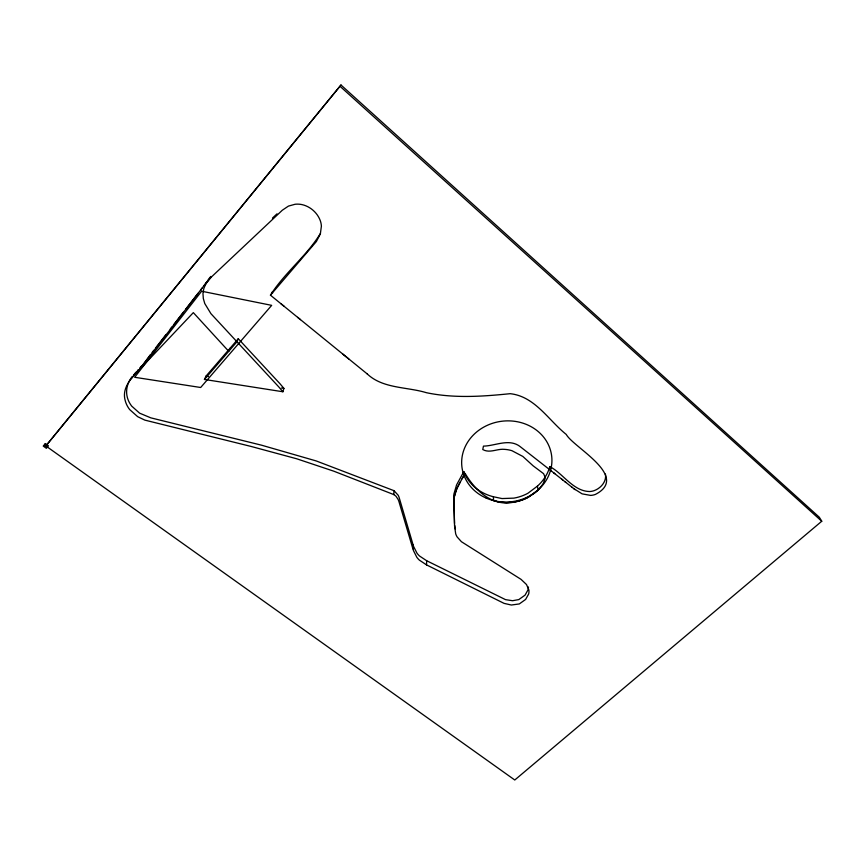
<?xml version="1.0" encoding="UTF-8"?>
<svg xmlns="http://www.w3.org/2000/svg" width="865" height="865" viewBox="0 0 865 865"><rect width="100%" height="100%" fill="white"/><g stroke="black" fill="none" stroke-linecap="round" stroke-linejoin="round"><path stroke-width="1.3" d="M605.435 474.052C606.765 481.394 600.991 488.055 594.471 490.52A14.435 12.694 -13.6 0 1 589.649 491.536C573.03 491.212 563.234 473.609 549.826 466.592A44.915 40.331 -7.2 0 1 537.435 486.119L527.931 493.255A41.206 36.946 -7.2 0 1 513.875 498.132L502.003 498.564L493.331 496.726A44.915 40.331 -7.2 0 1 463.824 471.609L456.579 484.908L453.898 494.066A32.221 28.513 -4.4 0 0 453.876 500.132L454.547 525.877L455.693 533.856A22.76 19.884 -3.3 0 0 457.098 536.895L461.445 541.728L521.065 579.377L526.504 584.545L528.861 589.952A13.645 11.559 -5.3 0 1 528.623 594.06L525.606 599.445L519.303 603.943L511.345 605.024L504.1 603.381L426.575 564.91L426.64 560.715L419.514 556A23.593 20.501 0 0 1 416.962 553.146L413.513 546.302L399.122 497.451A21.798 19.225 5.2 0 0 398.203 495.277L394.062 490.704L316.19 460.937L261.522 445.183L150.769 417.838L139.611 413.167L131.696 406.107A25.096 21.852 26.4 0 1 127.339 397.435C125.371 390.18 127.501 382.2 132.302 376.513M426.575 564.91L419.406 560.163A23.733 20.587 0 0 1 416.844 557.309L413.373 550.432L413.124 544.993M412.973 549.113L398.873 501.354A21.939 19.311 5.1 0 0 397.954 499.181L395.943 496.153L393.78 494.575L394.062 490.704M282.898 391.759L283.925 388.396L280.379 384.201A29.432 26.437 20 0 0 279.698 383.433L238.275 338.723L205.989 376.145L204.443 379.454L282.898 391.759L279.33 387.542A29.626 26.577 19.9 0 0 278.649 386.774L210.93 313.671L204.767 303.539L203.318 298.501L202.972 293.549L203.772 288.715L205.729 284.055L210.887 277.481L282.325 210.217L288.445 206.097L295.127 204.259A21.982 20.803 39.4 0 1 301.971 204.605C310.211 206.421 317.314 212.671 320.255 220.564A20.457 19.387 39.2 0 1 321.391 226.197L320.353 233.918L316.363 241.551L270.453 295.181L284.217 306.394M270.453 295.181C284.434 272.897 306.74 255.997 320.461 233.355M238.275 338.723L236.924 341.826L204.443 379.454M230.133 348.152L228.738 351.309L193.328 312.633L135.773 373.485M45.834 445.94L340.983 84.997L819.339 517.259L821.75 521.249L514.772 780.003L45.834 445.94L340.983 84.997M460.234 481.956L455.963 490.52L454.006 497.959A32.427 28.653 -4.4 0 0 453.984 504.057A32.459 28.675 -4.4 0 1 454.071 497.494L457.207 487.655L465.089 473.328C475.155 490.628 492.574 507.16 514.361 502.035M210.844 276.432A33.421 30.61 31.1 0 0 207.07 281.655L139.514 369.366C131.48 377.875 121.435 388.007 125.284 400.852A25.269 21.971 26.2 0 0 129.674 409.567L137.654 416.66L144.801 420.109L251.218 446.481L296.684 458.774L333.825 471.198L393.78 494.575M462.148 478.669L463.997 475.393L463.824 471.609M139.514 369.366L150.521 354.509M152.164 352.401L153.797 350.282M155.44 348.173L166.102 334.452M170.2 329.176L171.843 327.067M173.487 324.959L183.326 312.287M185.78 309.119L198.085 293.289M200.55 290.121L202.183 288.013M203.826 285.904L207.113 281.676M133.588 374.913L134.107 374.329M131.037 378.805L134.183 375.248M134.626 373.734L135.675 372.555M136.194 371.972L136.724 371.388M134.713 374.664L135.232 374.069M137.773 370.209L138.303 369.625M139.892 367.874L141.503 366.122M272.475 218.056L277.027 213.828M205.989 376.145L208.497 376.545M281.439 388.007L283.925 388.396M44.461 445.789L45.142 445.962A4.422 3.665 26.6 0 1 45.65 446.113L45.942 446.221M426.64 560.715L505.549 599.65L512.588 600.721L518.805 599.586L525.077 595.12L528.072 589.746A13.559 11.505 -5.3 0 0 528.418 587.021M573.527 488.455L582.08 493.85L590.622 495.407A14.532 12.759 -13.5 0 0 595.466 494.391C630.066 476.453 573.376 447.508 566.272 434.457C548.324 420.12 534.938 396.375 510.166 393.683C482.421 396.527 454.082 398.495 426.402 392.699C407.015 386.752 382.827 388.785 367.225 373.918M551.405 471.025L520.33 446.751A26.653 23.874 -6.6 0 0 518.07 445.194C507.463 439.074 494.726 445.918 483.459 446.124L482.767 449.541C489.839 453.584 497.148 448.513 504.598 449.368A28.588 25.507 -6.3 0 1 511.939 450.697L522.838 456.439L533.11 465.813L543.598 473.685L545.339 477.696L543.371 483.211A39.671 35.487 -7.2 0 1 534.732 492.985L527.434 497.71A41.52 37.163 -7.1 0 1 515.086 501.905L506.436 502.684L497.84 501.754L493.677 500.619L493.331 496.726M564.964 481.708L572.003 487.255M571.689 487.006L575.052 489.644M553.632 472.777L562.845 480.043M554.811 473.706L550.551 470.344L549.826 466.592M561.58 479.048L565.905 482.454M367.441 374.102L297.647 317.336M342.572 353.915L348.79 358.964M281.028 303.799L300.469 319.639M271.599 292.348L272.583 293.149M340.259 86.511L821.75 521.249M455.325 529.034L454.666 525.152M537.435 486.119L538.073 489.968L528.504 497.137A41.477 37.13 -7.1 0 1 514.361 502.035M453.876 500.132L454.536 523.509M46.461 445.68A1.73 1.438 26.8 0 1 45.78 445.583M205.47 284.434A33.649 30.794 30.8 0 1 210.909 277.514M201.61 291.224L134.67 377.281L200.68 387.498L271.675 305.356L201.61 291.224M45.294 443.583L43.25 446.081L46.375 448.297L48.418 445.81L45.294 443.583M486.206 498.089A45.196 40.525 -7.1 0 0 551.87 458.342A45.196 40.525 -7.1 0 0 482.292 427.97A45.196 40.525 -7.1 0 0 486.206 498.089"/></g></svg>
